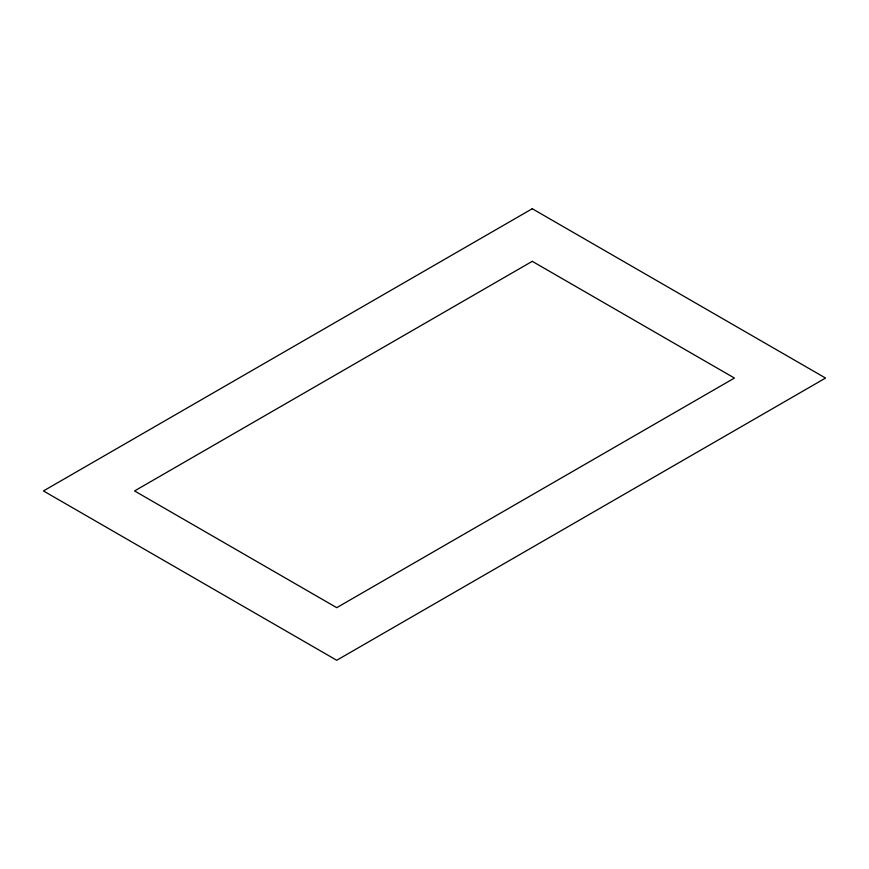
<?xml version="1.0" encoding="UTF-8"?>
<svg xmlns="http://www.w3.org/2000/svg" width="869" height="869" viewBox="0 0 869 869"><rect width="100%" height="100%" fill="white"/><g stroke="black" fill="none" stroke-linecap="round" stroke-linejoin="round"><path stroke-width="1.3" d="M532.262 208.734L43.45 490.942L336.737 660.266L825.55 378.058L532.262 208.734M532.262 261.33L134.565 490.942L336.737 607.67L734.435 378.058L532.262 261.33"/></g></svg>
